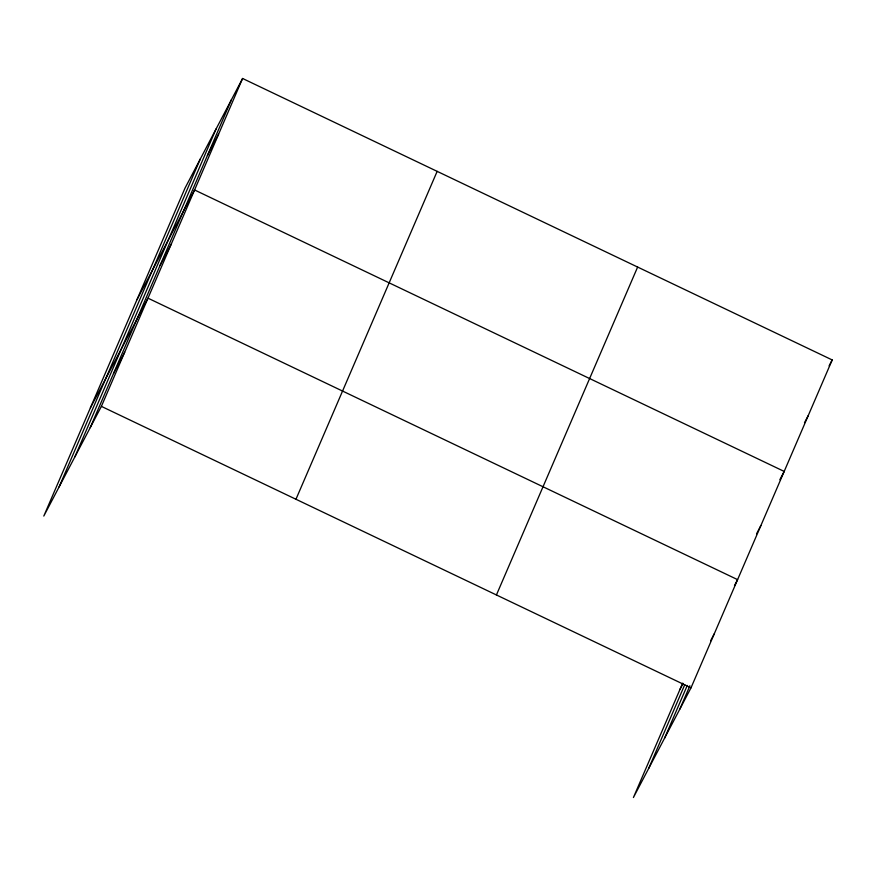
<?xml version="1.0" encoding="UTF-8"?>
<svg xmlns="http://www.w3.org/2000/svg" width="876" height="876" viewBox="0 0 876 876"><rect width="100%" height="100%" fill="white"/><g stroke="black" fill="none" stroke-linecap="round" stroke-linejoin="round"><path stroke-width="1.31" d="M59.119 486.881L200.319 158.972M74.898 456.823L216.098 128.914M90.217 427.641L231.417 99.744M242.586 78.479L185 188.154L43.8 516.063L101.386 406.376L242.586 78.479L832.2 359.937L691 687.846L633.414 797.521L682.667 683.17M295.957 499.265L437.157 171.357M496.429 594.957L637.629 267.06M648.733 768.351L684.747 684.736M664.523 738.282L687.288 685.415M679.842 709.111L689.894 685.744M207.415 155.479L218.573 134.214M136.995 299.647L194.571 189.961L784.195 471.43L779.848 479.698M160.111 265.329L171.28 244.065M90.392 407.855L147.978 298.168L737.592 579.638L734.493 585.54M113.519 373.537L124.677 352.272M829.101 365.85L832.2 359.937M804.475 422.769L808.198 415.684M756.557 533.802L760.894 525.534M680.017 689.313L683.083 683.477M710.578 640.827L714.301 633.742M101.386 406.376L691 687.846"/></g></svg>
